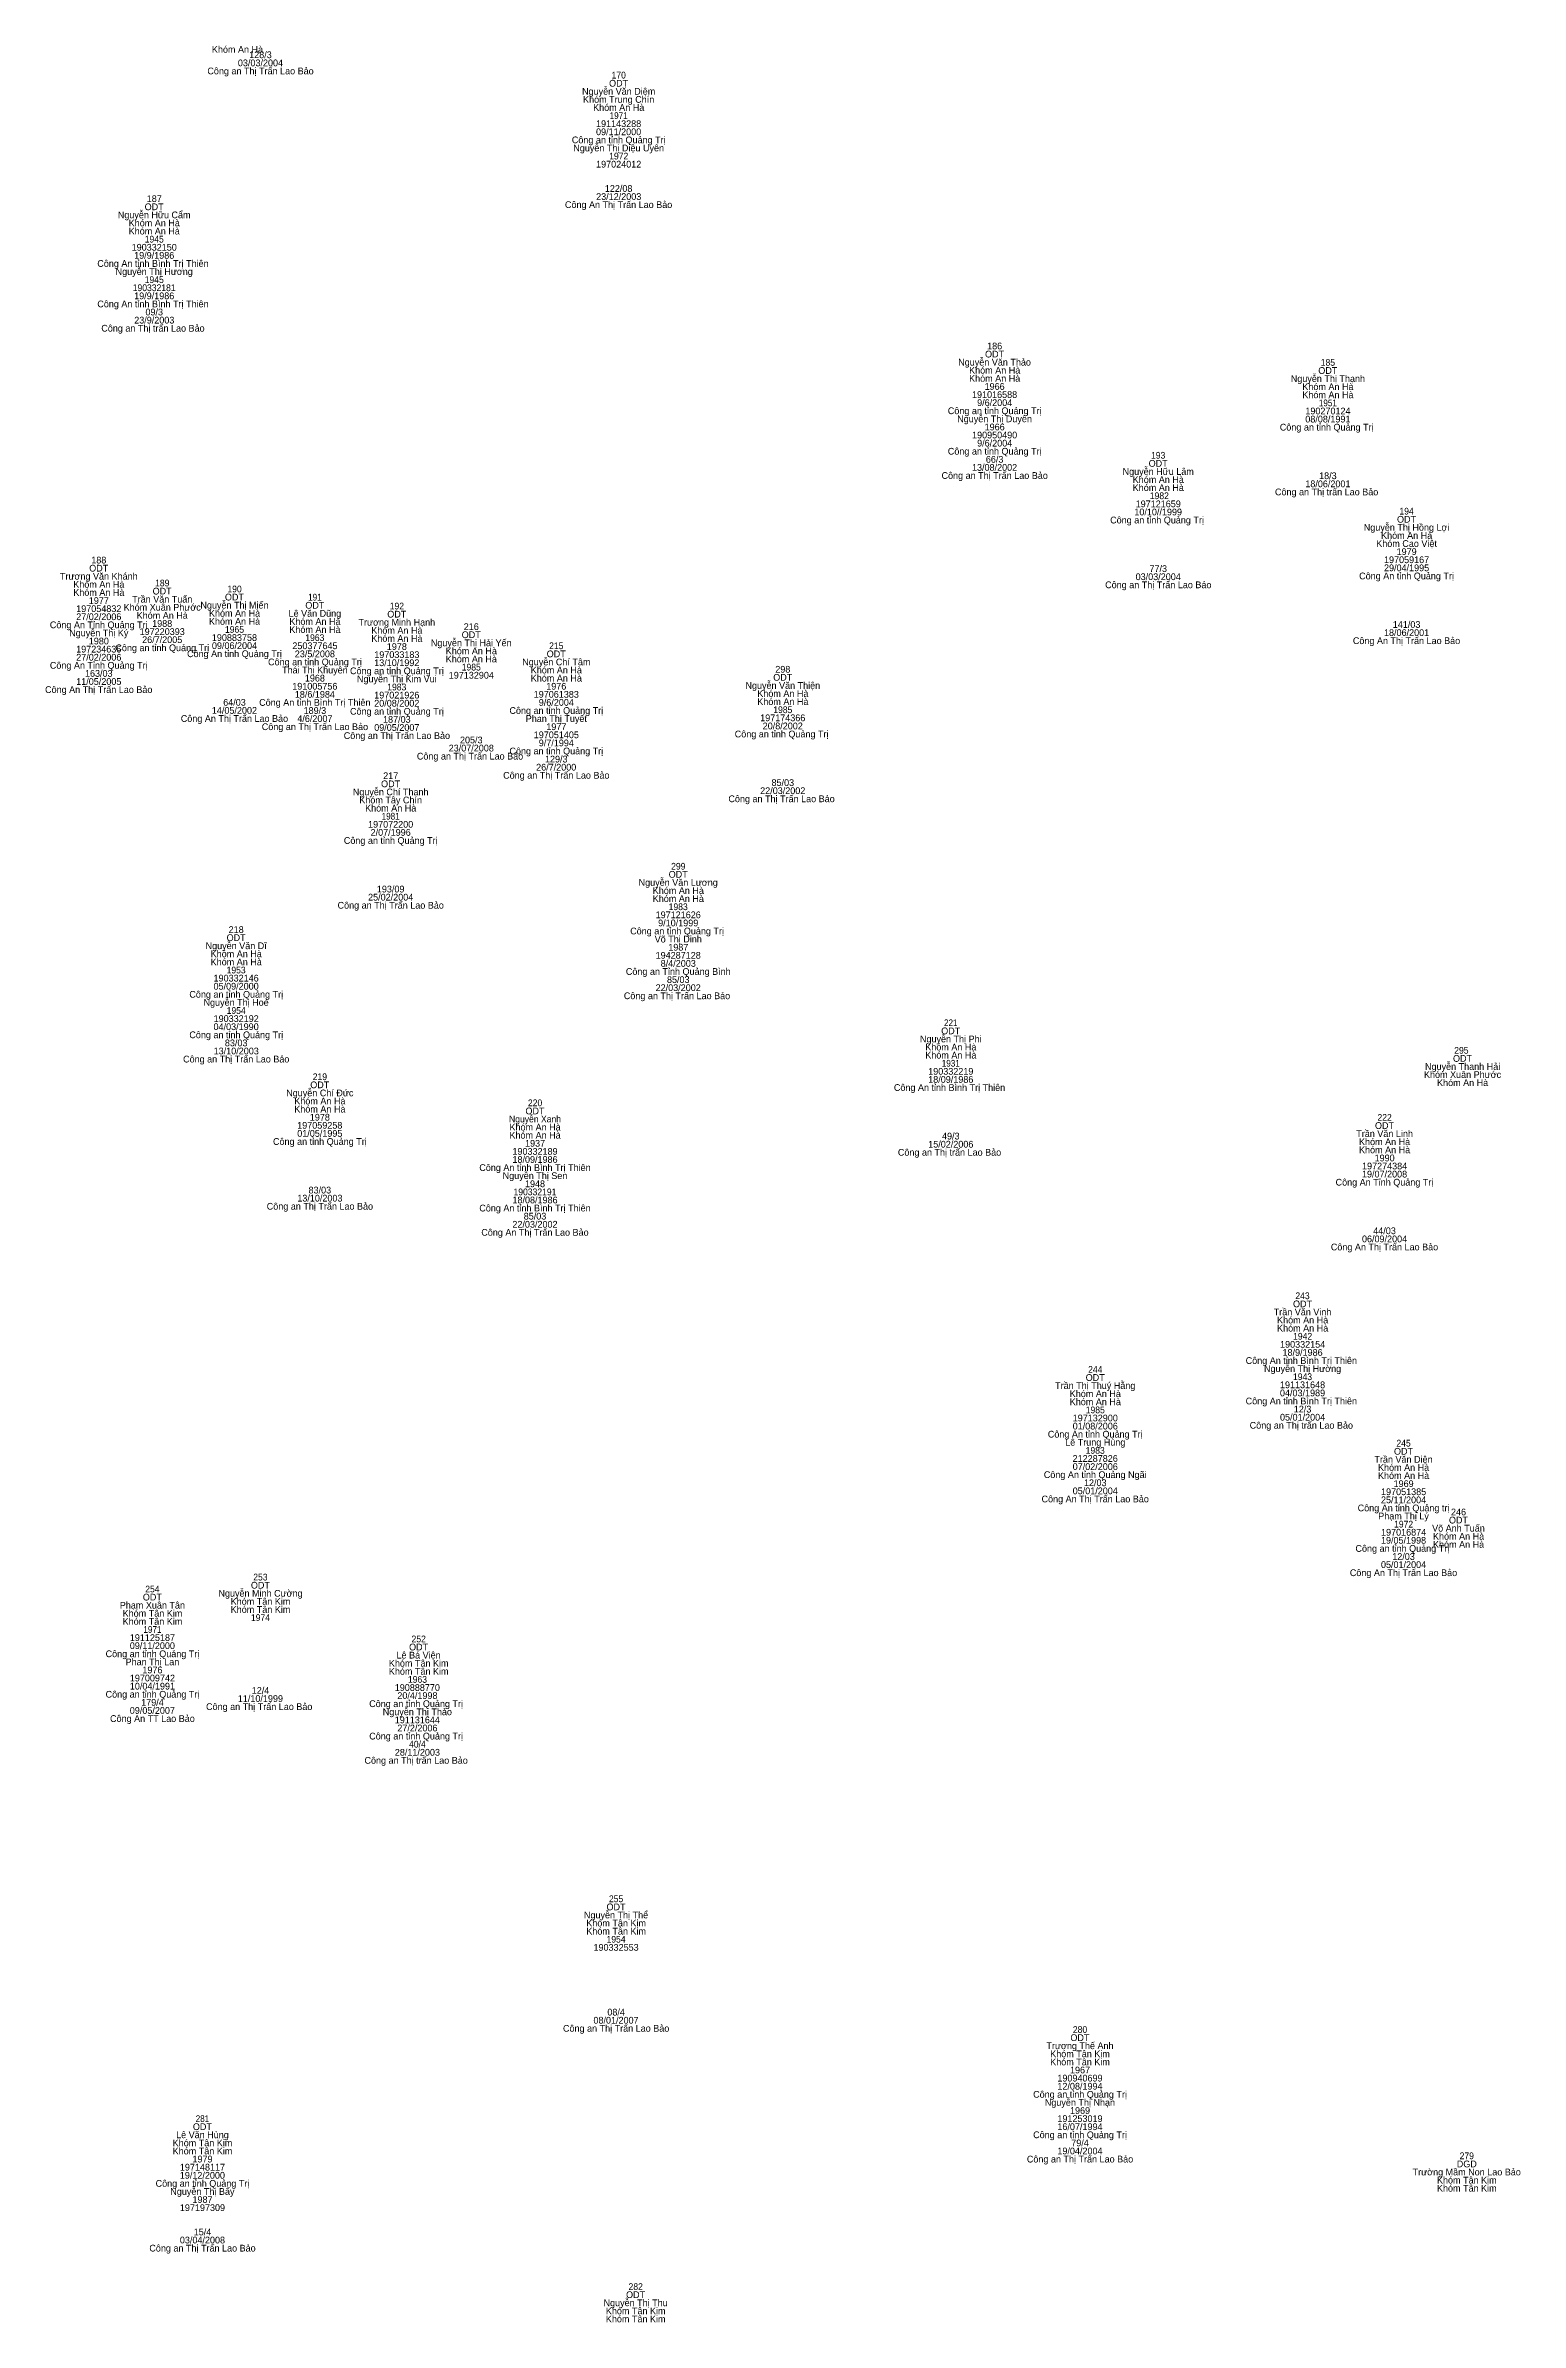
# Model space of a CAD drawing. Header units: metres. Extents: x 536461 to 537503, y 1836996 to 1837501.
# Drawn here: x 536996.2 to 537127.4, y 1837009.3 to 1837211.8 of the extents above; entities that cross this region are included whole.
import ezdxf
from ezdxf.enums import TextEntityAlignment as Align

# ---------------------------------------------------------------- set-up
doc = ezdxf.new("R2010")
doc.units = ezdxf.units.M
doc.header["$LTSCALE"] = 0.24
doc.layers.add('1', color=7, linetype='Continuous')

msp = doc.modelspace()

# ---------------------------------------------------------------- texts
at = {"layer": '1'}
for s, p in [('Khóm An Hà', (537013.285, 1837211.17)), ('Công an Thị Trấn Lao Bảo', (537015.335, 1837209.25)), ('03/03/2004', (537015.33, 1837209.97)), ('128/3', (537015.33, 1837210.69)), ('Nguyễn Văn Diệm', (537047.19, 1837207.44)), ('ODT', (537047.185, 1837208.16)), ('Khóm Trung Chín', (537047.19, 1837206.72)), ('Khóm An Hà', (537047.195, 1837206)), ('Công an tỉnh Quảng Trị', (537047.195, 1837203.12)), ('09/11/2000', (537047.185, 1837203.84)), ('191143288', (537047.185, 1837204.56)), ('Nguyễn Thị Diệu Uyên', (537047.19, 1837202.4)), ('197024012', (537047.19, 1837200.96)), ('ODT', (537005.875, 1837197.17)), ('187', (537005.885, 1837197.89)), ('Công An Thị Trấn Lao Bảo', (537047.185, 1837197.36)), ('23/12/2003', (537047.195, 1837198.08)), ('122/08', (537047.185, 1837198.8)), ('Nguyễn Hữu Cẩm', (537005.875, 1837196.45)), ('Khóm An Hà', (537005.885, 1837195.73)), ('Khóm An Hà', (537005.885, 1837195.01)), ('190332150', (537005.88, 1837193.57)), ('19/9/1986', (537005.88, 1837192.85)), ('Công An tỉnh Bình Trị Thiên ', (537005.88, 1837192.13)), ('Nguyễn Thị Hương', (537005.88, 1837191.41)), ('19/9/1986', (537005.88, 1837189.25)), ('Công An tỉnh Bình Trị Thiên ', (537005.88, 1837188.53)), ('23/9/2003', (537005.885, 1837187.09)), ('09/3', (537005.88, 1837187.81)), ('Công an Thị trấn Lao Bảo ', (537005.88, 1837186.37)), ('186', (537080.63, 1837184.79)), ('Nguyễn Văn Thảo', (537080.625, 1837183.35)), ('ODT', (537080.625, 1837184.07)), ('Khóm An Hà', (537080.635, 1837182.63)), ('Khóm An Hà', (537080.635, 1837181.91)), ('1966', (537080.63, 1837181.19)), ('Nguyễn Thị Thạnh', (537110.27, 1837181.89)), ('Khóm An Hà', (537110.275, 1837181.17)), ('ODT', (537110.265, 1837182.61)), ('Công an tỉnh Quảng Trị', (537080.635, 1837179.03)), ('191016588', (537080.625, 1837180.47)), ('9/6/2004', (537080.635, 1837179.75)), ('Khóm An Hà', (537110.275, 1837180.45)), ('190270124', (537110.275, 1837179.01)), ('Nguyễn Thị Duyên', (537080.625, 1837178.31)), ('190950490', (537080.63, 1837176.87)), ('1966', (537080.63, 1837177.59)), ('Công an tỉnh Quảng Trị ', (537110.275, 1837177.57)), ('08/08/1991', (537110.27, 1837178.29)), ('Công an tỉnh Quảng Trị', (537080.635, 1837175.43)), ('9/6/2004', (537080.635, 1837176.15)), ('66/3', (537080.63, 1837174.71)), ('Công an Thị Trấn Lao Bảo', (537080.635, 1837173.27)), ('13/08/2002', (537080.625, 1837173.99)), ('Nguyễn Hữu Lâm', (537095.18, 1837173.63)), ('Khóm An Hà', (537095.185, 1837172.91)), ('ODT', (537095.175, 1837174.35)), ('18/3', (537110.27, 1837173.25)), ('Khóm An Hà', (537095.185, 1837172.19)), ('197121659', (537095.18, 1837170.75)), ('Công an Thị trấn Lao Bảo ', (537110.27, 1837171.81)), ('18/06/2001', (537110.27, 1837172.53)), ('Công an tỉnh Quảng Trị ', (537095.185, 1837169.31)), ('10/10//1999', (537095.175, 1837170.03)), ('Nguyễn Thị Hồng Lợi', (537117.27, 1837168.66)), ('ODT', (537117.265, 1837169.38)), ('Khóm Cao Việt', (537117.27, 1837167.22)), ('Khóm An Hà', (537117.275, 1837167.94)), ('ODT', (537000.945, 1837165.03)), ('188', (537000.95, 1837165.75)), ('77/3', (537095.18, 1837164.99)), ('29/04/1995', (537117.27, 1837165.06)), ('197059167', (537117.27, 1837165.78)), ('1979', (537117.275, 1837166.5)), ('Trương Văn Khánh', (537000.95, 1837164.31)), ('Khóm An Hà', (537000.955, 1837163.59)), ('Khóm An Hà', (537000.955, 1837162.87)), ('ODT', (537006.585, 1837162.99)), ('ODT', (537013.015, 1837162.46)), ('Công an Thị Trấn Lao Bảo', (537095.185, 1837163.55)), ('03/03/2004', (537095.18, 1837164.27)), ('Công An tỉnh Quảng Trị', (537117.265, 1837164.34)), ('27/02/2006', (537000.95, 1837160.71)), ('197054832', (537000.95, 1837161.43)), ('1977', (537000.955, 1837162.15)), ('Khóm Xuân Phước', (537006.59, 1837161.55)), ('Trần Văn Tuấn', (537006.595, 1837162.27)), ('Khóm An Hà', (537006.595, 1837160.83)), ('Nguyễn Thị Miến', (537013.02, 1837161.74)), ('Khóm An Hà', (537013.025, 1837161.02)), ('Lê Văn Dũng', (537020.17, 1837161.01)), ('ODT', (537020.165, 1837161.73)), ('ODT', (537027.455, 1837160.94)), ('Công An Tỉnh Quảng Trị', (537000.945, 1837159.99)), ('Nguyễn Thị Ký', (537000.95, 1837159.27)), ('1980', (537000.955, 1837158.55)), ('197220393', (537006.59, 1837159.39)), ('26/7/2005', (537006.59, 1837158.67)), ('1988', (537006.59, 1837160.11)), ('Khóm An Hà', (537013.025, 1837160.3)), ('190883758', (537013.015, 1837158.86)), ('Khóm An Hà', (537020.175, 1837160.29)), ('Khóm An Hà', (537020.175, 1837159.57)), ('Trương Minh Hạnh', (537027.46, 1837160.22)), ('Khóm An Hà', (537027.465, 1837159.5)), ('Khóm An Hà', (537027.465, 1837158.78)), ('Nguyễn Thị Hải Yến', (537034.075, 1837158.39)), ('ODT', (537034.075, 1837159.11)), ('216', (537034.08, 1837159.83)), ('Công An Thị Trấn Lao Bảo', (537117.265, 1837158.58)), ('18/06/2001', (537117.27, 1837159.3)), ('141/03', (537117.27, 1837160.02)), ('Công An Tỉnh Quảng Trị', (537000.945, 1837156.39)), ('27/02/2006', (537000.95, 1837157.11)), ('197234636', (537000.945, 1837157.83)), ('Công an tỉnh Quảng Trị', (537006.595, 1837157.95)), ('Công An tỉnh Quảng Trị', (537013.015, 1837157.42)), ('09/06/2004', (537013.02, 1837158.14)), ('Công an tỉnh Quảng Trị', (537020.175, 1837156.69)), ('250377645', (537020.175, 1837158.13)), ('23/5/2008', (537020.17, 1837157.41)), ('13/10/1992', (537027.455, 1837156.62)), ('197033183', (537027.46, 1837157.34)), ('1978', (537027.46, 1837158.06)), ('Khóm An Hà', (537034.085, 1837157.67)), ('Khóm An Hà', (537034.085, 1837156.95)), ('Nguyễn Chí Tâm', (537041.645, 1837156.69)), ('ODT', (537041.635, 1837157.41)), ('11/05/2005', (537000.95, 1837154.95)), ('163/03', (537000.95, 1837155.67)), ('Thái Thị Khuyên', (537020.17, 1837155.97)), ('191005756', (537020.165, 1837154.53)), ('1968', (537020.17, 1837155.25)), ('Công an tỉnh Quảng Trị', (537027.465, 1837155.9)), ('Nguyễn Thị Kim Vui', (537027.46, 1837155.18)), ('197132904', (537034.085, 1837155.51)), ('Khóm An Hà', (537041.645, 1837155.97)), ('Khóm An Hà', (537041.645, 1837155.25)), ('1976', (537041.64, 1837154.53)), ('Nguyễn Văn Thiện', (537061.79, 1837154.6)), ('ODT', (537061.785, 1837155.32)), ('298', (537061.79, 1837156.04)), ('Công An Thị Trấn Lao Bảo', (537000.945, 1837154.23)), ('14/05/2002', (537013.015, 1837152.38)), ('64/03', (537013.02, 1837153.1)), ('Công An tỉnh Bình Trị Thiên', (537020.165, 1837153.09)), ('18/6/1984', (537020.17, 1837153.81)), ('189/3', (537020.17, 1837152.37)), ('Công an tỉnh Quảng Trị', (537027.465, 1837152.3)), ('20/08/2002', (537027.455, 1837153.02)), ('197021926', (537027.455, 1837153.74)), ('Công an tỉnh Quảng Trị', (537041.645, 1837152.37)), ('197061383', (537041.64, 1837153.81)), ('9/6/2004', (537041.645, 1837153.09)), ('Khóm An Hà', (537061.795, 1837153.88)), ('Khóm An Hà', (537061.795, 1837153.16)), ('Công An Thị Trấn Lao Bảo', (537013.015, 1837151.66)), ('Công an Thị Trấn Lao Bảo', (537020.175, 1837150.93)), ('4/6/2007', (537020.17, 1837151.65)), ('09/05/2007', (537027.455, 1837150.86)), ('187/03', (537027.46, 1837151.58)), ('Phan Thị Tuyết', (537041.645, 1837151.65)), ('1977', (537041.645, 1837150.93)), ('Công an tỉnh Quảng Trị ', (537061.795, 1837150.28)), ('197174366', (537061.785, 1837151.72)), ('20/8/2002', (537061.785, 1837151)), ('Công an Thị Trấn Lao Bảo', (537027.465, 1837150.14)), ('Công an Thị Trấn Lao Bảo ', (537034.08, 1837148.31)), ('23/07/2008', (537034.08, 1837149.03)), ('205/3', (537034.08, 1837149.75)), ('Công an tỉnh Quảng Trị', (537041.645, 1837148.77)), ('197051405', (537041.645, 1837150.21)), ('9/7/1994', (537041.645, 1837149.49)), ('217', (537026.915, 1837146.57)), ('Công an Thị Trấn Lao Bảo', (537041.645, 1837146.61)), ('26/7/2000', (537041.635, 1837147.33)), ('129/3', (537041.64, 1837148.05)), ('Nguyễn Chí Thanh', (537026.91, 1837145.13)), ('Khóm Tây Chín', (537026.91, 1837144.41)), ('ODT', (537026.905, 1837145.85)), ('Công an Thị Trấn Lao Bảo ', (537061.79, 1837144.52)), ('22/03/2002', (537061.785, 1837145.24)), ('85/03', (537061.79, 1837145.96)), ('Khóm An Hà', (537026.915, 1837143.69)), ('197072200', (537026.91, 1837142.25)), ('Công an tỉnh Quảng Trị', (537026.915, 1837140.81)), ('2/07/1996', (537026.91, 1837141.53)), ('193/09', (537026.91, 1837136.49)), ('Nguyễn Văn Lương', (537052.485, 1837137.08)), ('Khóm An Hà', (537052.495, 1837136.36)), ('ODT', (537052.485, 1837137.8)), ('Công an Thị Trấn Lao Bảo', (537026.915, 1837135.05)), ('25/02/2004', (537026.91, 1837135.77)), ('Khóm An Hà', (537052.495, 1837135.64)), ('197121626', (537052.485, 1837134.2)), ('ODT', (537013.165, 1837132.17)), ('218', (537013.17, 1837132.89)), ('Công an tỉnh Quảng Trị ', (537052.495, 1837132.76)), ('9/10/1999', (537052.485, 1837133.48)), ('Nguyễn Văn Dĩ', (537013.17, 1837131.45)), ('Khóm An Hà', (537013.175, 1837130.73)), ('Võ Thị Dinh', (537052.49, 1837132.04)), ('194287128', (537052.485, 1837130.6)), ('1987', (537052.495, 1837131.32)), ('Khóm An Hà', (537013.175, 1837130.01)), ('190332146', (537013.165, 1837128.57)), ('Công an Tỉnh Quảng Bình', (537052.49, 1837129.16)), ('8/4/2003', (537052.49, 1837129.88)), ('85/03', (537052.49, 1837128.44)), ('Công an tỉnh Quảng Trị', (537013.175, 1837127.13)), ('Nguyễn Thị Hoè', (537013.165, 1837126.41)), ('05/09/2000', (537013.165, 1837127.85)), ('Công an Thị Trấn Lao Bảo ', (537052.49, 1837127)), ('22/03/2002', (537052.485, 1837127.72)), ('04/03/1990', (537013.165, 1837124.25)), ('190332192', (537013.17, 1837124.97)), ('Công an tỉnh Quảng Trị', (537013.175, 1837123.53)), ('13/10/2003', (537013.175, 1837122.09)), ('83/03', (537013.17, 1837122.81)), ('Nguyễn Thị Phi', (537076.73, 1837123.16)), ('Khóm An Hà', (537076.735, 1837122.44)), ('ODT', (537076.725, 1837123.88)), ('Công an Thị Trấn Lao Bảo', (537013.175, 1837121.37)), ('Khóm An Hà', (537076.735, 1837121.72)), ('190332219', (537076.73, 1837120.28)), ('Khóm Xuân Phước', (537122.25, 1837119.99)), ('Nguyễn Thanh Hải', (537122.255, 1837120.71)), ('ODT', (537122.245, 1837121.43)), ('Nguyễn Chí Đức', (537020.61, 1837118.36)), ('ODT', (537020.605, 1837119.08)), ('Công An tỉnh Bình Trị Thiên ', (537076.73, 1837118.84)), ('18/09/1986', (537076.73, 1837119.56)), ('Khóm An Hà', (537122.255, 1837119.27)), ('Khóm An Hà', (537020.615, 1837117.64)), ('Khóm An Hà', (537020.615, 1837116.92)), ('1978', (537020.61, 1837116.2)), ('ODT', (537039.745, 1837116.76)), ('Công an tỉnh Quảng Trị', (537020.615, 1837114.04)), ('01/05/1995', (537020.61, 1837114.76)), ('197059258', (537020.605, 1837115.48)), ('Khóm An Hà', (537039.755, 1837115.32)), ('Khóm An Hà', (537039.755, 1837114.6)), ('1937', (537039.755, 1837113.88)), ('49/3', (537076.73, 1837114.52)), ('Trần Văn Linh', (537115.315, 1837114.74)), ('Khóm An Hà', (537115.315, 1837114.02)), ('ODT', (537115.305, 1837115.46)), ('190332189', (537039.75, 1837113.16)), ('18/09/1986', (537039.75, 1837112.44)), ('Công an Thị trấn Lao Bảo ', (537076.73, 1837113.08)), ('15/02/2006', (537076.73, 1837113.8)), ('Khóm An Hà', (537115.315, 1837113.3)), ('197274384', (537115.315, 1837111.86)), ('1990', (537115.315, 1837112.58)), ('Công An tỉnh Bình Trị Thiên', (537039.745, 1837111.72)), ('Nguyễn Thị Sen', (537039.75, 1837111)), ('1948', (537039.75, 1837110.28)), ('Công An Tỉnh Quảng Trị', (537115.305, 1837110.42)), ('19/07/2008', (537115.31, 1837111.14)), ('Công an Thị Trấn Lao Bảo', (537020.615, 1837108.28)), ('13/10/2003', (537020.615, 1837109)), ('83/03', (537020.61, 1837109.72)), ('Công An tỉnh Bình Trị Thiên', (537039.745, 1837108.12)), ('18/08/1986', (537039.75, 1837108.84)), ('Công An Thị Trấn Lao Bảo', (537039.745, 1837105.96)), ('22/03/2002', (537039.745, 1837106.68)), ('85/03', (537039.75, 1837107.4)), ('44/03', (537115.31, 1837106.1)), ('Công An Thị Trấn Lao Bảo', (537115.305, 1837104.66)), ('06/09/2004', (537115.31, 1837105.38)), ('Trần Văn Vinh', (537108.015, 1837098.88)), ('Khóm An Hà', (537108.025, 1837098.16)), ('ODT', (537108.015, 1837099.6)), ('Khóm An Hà', (537108.025, 1837097.44)), ('190332154', (537108.025, 1837096)), ('Công An tỉnh Bình Trị Thiên ', (537108.02, 1837094.56)), ('Nguyễn Thị Hường', (537108.02, 1837093.84)), ('18/9/1986', (537108.02, 1837095.28)), ('Trần Thị Thuý Hằng', (537089.58, 1837092.33)), ('Khóm An Hà', (537089.585, 1837091.61)), ('ODT', (537089.575, 1837093.05)), ('04/03/1989', (537108.015, 1837091.68)), ('191131648', (537108.015, 1837092.4)), ('Khóm An Hà', (537089.585, 1837090.89)), ('Công An tỉnh Bình Trị Thiên ', (537108.02, 1837090.96)), ('12/3', (537108.02, 1837090.24)), ('Công An tỉnh Quảng Trị', (537089.575, 1837088.01)), ('01/08/2006', (537089.58, 1837088.73)), ('197132900', (537089.58, 1837089.45)), ('Công an Thị trấn Lao Bảo ', (537108.02, 1837088.8)), ('05/01/2004', (537108.02, 1837089.52)), ('Lê Trung Hùng', (537089.58, 1837087.29)), ('212287826', (537089.575, 1837085.85)), ('Trần Văn Diện', (537116.995, 1837085.77)), ('ODT', (537116.995, 1837086.49)), ('Công An tỉnh Quảng Ngãi', (537089.575, 1837084.41)), ('07/02/2006', (537089.58, 1837085.13)), ('12/03', (537089.58, 1837083.69)), ('Khóm An Hà', (537117.005, 1837085.05)), ('Khóm An Hà', (537117.005, 1837084.33)), ('1969', (537117.005, 1837083.61)), ('Công An Thị Trấn Lao Bảo', (537089.575, 1837082.25)), ('05/01/2004', (537089.58, 1837082.97)), ('Công An tỉnh Quảng trị', (537117, 1837081.45)), ('25/11/2004', (537117, 1837082.17)), ('197051385', (537117.005, 1837082.89)), ('Phạm Thị Lý', (537117, 1837080.73)), ('Võ Anh Tuấn', (537121.885, 1837079.65)), ('ODT', (537121.885, 1837080.37)), ('246', (537121.89, 1837081.09)), ('Công an tỉnh Quảng Trị ', (537117.005, 1837077.85)), ('19/05/1998', (537117, 1837078.57)), ('197016874', (537117.005, 1837079.29)), ('Khóm An Hà', (537121.895, 1837078.93)), ('Khóm An Hà', (537121.895, 1837078.21)), ('Công An Thị Trấn Lao Bảo', (537116.995, 1837075.69)), ('05/01/2004', (537117, 1837076.41)), ('12/03', (537117, 1837077.13)), ('ODT', (537005.715, 1837073.52)), ('Nguyễn Minh Cường', (537015.335, 1837073.86)), ('ODT', (537015.325, 1837074.58)), ('Phạm Xuân Tân', (537005.715, 1837072.8)), ('Khóm Tân Kim', (537005.725, 1837072.08)), ('Khóm Tân Kim', (537005.725, 1837071.36)), ('Khóm Tân Kim', (537015.335, 1837073.14)), ('Khóm Tân Kim', (537015.335, 1837072.42)), ('191125187', (537005.72, 1837069.92)), ('Công an tỉnh Quảng Trị', (537005.725, 1837068.48)), ('Phan Thị Lan', (537005.72, 1837067.76)), ('09/11/2000', (537005.715, 1837069.2)), ('Khóm Tân Kim', (537029.405, 1837067.64)), ('Lê Bá Viện', (537029.395, 1837068.36)), ('ODT', (537029.395, 1837069.08)), ('197009742', (537005.72, 1837066.32)), ('10/04/1991', (537005.72, 1837065.6)), ('1976', (537005.72, 1837067.04)), ('Khóm Tân Kim', (537029.405, 1837066.92)), ('190888770 ', (537029.395, 1837065.48)), ('Công an tỉnh Quảng Trị', (537005.725, 1837064.88)), ('09/05/2007', (537005.715, 1837063.44)), ('179/4', (537005.725, 1837064.16)), ('Công an Thị Trấn Lao Bảo ', (537015.33, 1837063.78)), ('11/10/1999', (537015.325, 1837064.5)), ('12/4', (537015.335, 1837065.22)), ('Công an tỉnh Quảng Trị  ', (537029.395, 1837064.04)), ('Nguyễn Thị Thảo ', (537029.395, 1837063.32)), ('20/4/1998 ', (537029.4, 1837064.76)), ('Công An TT Lao Bảo', (537005.72, 1837062.72)), ('Công an tỉnh Quảng Trị  ', (537029.395, 1837061.16)), ('191131644 ', (537029.395, 1837062.6)), ('27/2/2006 ', (537029.4, 1837061.88)), ('28/11/2003 ', (537029.4, 1837059.72)), ('Công an Thị trấn Lao Bảo  ', (537029.4, 1837059)), ('Nguyễn Thị Thể', (537046.955, 1837045.25)), ('ODT', (537046.955, 1837045.97)), ('Khóm Tân Kim', (537046.965, 1837044.53)), ('Khóm Tân Kim', (537046.965, 1837043.81)), ('190332553', (537046.96, 1837042.37)), ('Công an Thị Trấn Lao Bảo', (537046.965, 1837035.17)), ('08/01/2007', (537046.955, 1837035.89)), ('08/4', (537046.965, 1837036.61)), ('Trương Thế Anh', (537088.22, 1837033.62)), ('Khóm Tân Kim', (537088.225, 1837032.9)), ('ODT', (537088.215, 1837034.34)), ('Khóm Tân Kim', (537088.225, 1837032.18)), ('1967', (537088.225, 1837031.46)), ('Công an tỉnh Quảng Trị', (537088.225, 1837029.3)), ('190940699', (537088.22, 1837030.74)), ('12/08/1994', (537088.22, 1837030.02)), ('Nguyễn Thị Nhạn', (537088.215, 1837028.58)), ('191253019', (537088.22, 1837027.14)), ('1969', (537088.225, 1837027.86)), ('Khóm Tân Kim', (537010.175, 1837024.98)), ('Lê Văn Hùng', (537010.17, 1837025.7)), ('ODT', (537010.165, 1837026.42)), ('Công an tỉnh Quảng Trị', (537088.225, 1837025.7)), ('16/07/1994', (537088.22, 1837026.42)), ('79/4', (537088.225, 1837024.98)), ('Khóm Tân Kim', (537010.175, 1837024.26)), ('197148117', (537010.17, 1837022.82)), ('1979', (537010.175, 1837023.54)), ('Công an Thị Trấn Lao Bảo', (537088.225, 1837023.54)), ('19/04/2004', (537088.22, 1837024.26)), ('DGD', (537122.625, 1837023.11)), ('Công an tỉnh Quảng Trị', (537010.175, 1837021.38)), ('Nguyễn Thị Bẩy', (537010.165, 1837020.66)), ('19/12/2000', (537010.165, 1837022.1)), ('Trường Mầm Non Lao Bảo', (537122.62, 1837022.39)), ('Khóm Tân Kim', (537122.625, 1837021.67)), ('Khóm Tân Kim', (537122.625, 1837020.95)), ('197197309', (537010.17, 1837019.22)), ('1987', (537010.175, 1837019.94)), ('15/4', (537010.175, 1837017.06)), ('Công an Thị Trấn Lao Bảo', (537010.175, 1837015.62)), ('03/04/2008', (537010.17, 1837016.34)), ('Nguyễn Thị Thu', (537048.7, 1837010.76)), ('ODT', (537048.695, 1837011.48)), ('Khóm Tân Kim', (537048.705, 1837010.04)), ('Khóm Tân Kim', (537048.705, 1837009.32))]:
    msp.add_text(s, height=0.6, dxfattribs=at).set_placement(p, align=Align.CENTER)
for s, width, p in [('170', 0.95, (537047.195, 1837208.88)), ('1971', 0.9, (537047.19, 1837205.28)), ('1972', 0.95, (537047.195, 1837201.68)), ('1945', 0.95, (537005.88, 1837194.29)), ('190332181', 0.95, (537005.875, 1837189.97)), ('1945', 0.95, (537005.88, 1837190.69)), ('185', 0.95, (537110.27, 1837183.33)), ('1951', 0.9, (537110.27, 1837179.73)), ('193', 0.95, (537095.175, 1837175.07)), (' 1982', 0.95, (537095.175, 1837171.47)), ('194', 0.95, (537117.27, 1837170.1)), ('189', 0.95, (537006.595, 1837163.71)), ('190', 0.95, (537013.025, 1837163.18)), ('191', 0.9, (537020.17, 1837162.45)), ('192', 0.95, (537027.465, 1837161.66)), ('1965', 0.95, (537013.02, 1837159.58)), ('1963', 0.95, (537020.165, 1837158.85)), ('215', 0.95, (537041.64, 1837158.13)), ('1983', 0.95, (537027.455, 1837154.46)), ('1985', 0.95, (537034.08, 1837156.23)), ('1985', 0.95, (537061.79, 1837152.44)), ('1981', 0.9, (537026.91, 1837142.97)), ('299', 0.95, (537052.495, 1837138.52)), ('1983', 0.95, (537052.485, 1837134.92)), ('1953', 0.95, (537013.165, 1837129.29)), ('1954', 0.95, (537013.17, 1837125.69)), ('221', 0.9, (537076.73, 1837124.6)), ('295 ', 0.95, (537122.25, 1837122.15)), ('1931', 0.9, (537076.73, 1837121)), ('219', 0.95, (537020.615, 1837119.8)), ('Nguyễn Xanh', 0.95, (537039.75, 1837116.04)), ('220', 0.95, (537039.755, 1837117.48)), ('222', 0.95, (537115.315, 1837116.18)), ('190332191', 0.95, (537039.745, 1837109.56)), ('243', 0.95, (537108.015, 1837100.32)), ('1942', 0.95, (537108.025, 1837096.72)), ('244', 0.95, (537089.58, 1837093.77)), ('1943', 0.95, (537108.015, 1837093.12)), ('1985', 0.95, (537089.58, 1837090.17)), ('1983', 0.95, (537089.575, 1837086.57)), ('245', 0.95, (537117, 1837087.21)), ('1972', 0.95, (537117.005, 1837080.01)), ('254', 0.95, (537005.72, 1837074.24)), ('253', 0.95, (537015.325, 1837075.3)), ('1974', 0.95, (537015.33, 1837071.7)), ('1971', 0.9, (537005.72, 1837070.64)), ('252', 0.95, (537029.405, 1837069.8)), ('1963 ', 0.95, (537029.4, 1837066.2)), ('40/4 ', 0.95, (537029.395, 1837060.44)), ('255', 0.95, (537046.96, 1837046.69)), ('1954', 0.95, (537046.96, 1837043.09)), ('280', 0.95, (537088.225, 1837035.06)), ('281', 0.9, (537010.17, 1837027.14)), ('279', 0.95, (537122.625, 1837023.83)), ('282', 0.95, (537048.705, 1837012.2))]:
    msp.add_text(s, height=0.6, dxfattribs=dict(at, width=width)).set_placement(p, align=Align.CENTER)

doc.saveas('drawing.dxf')
